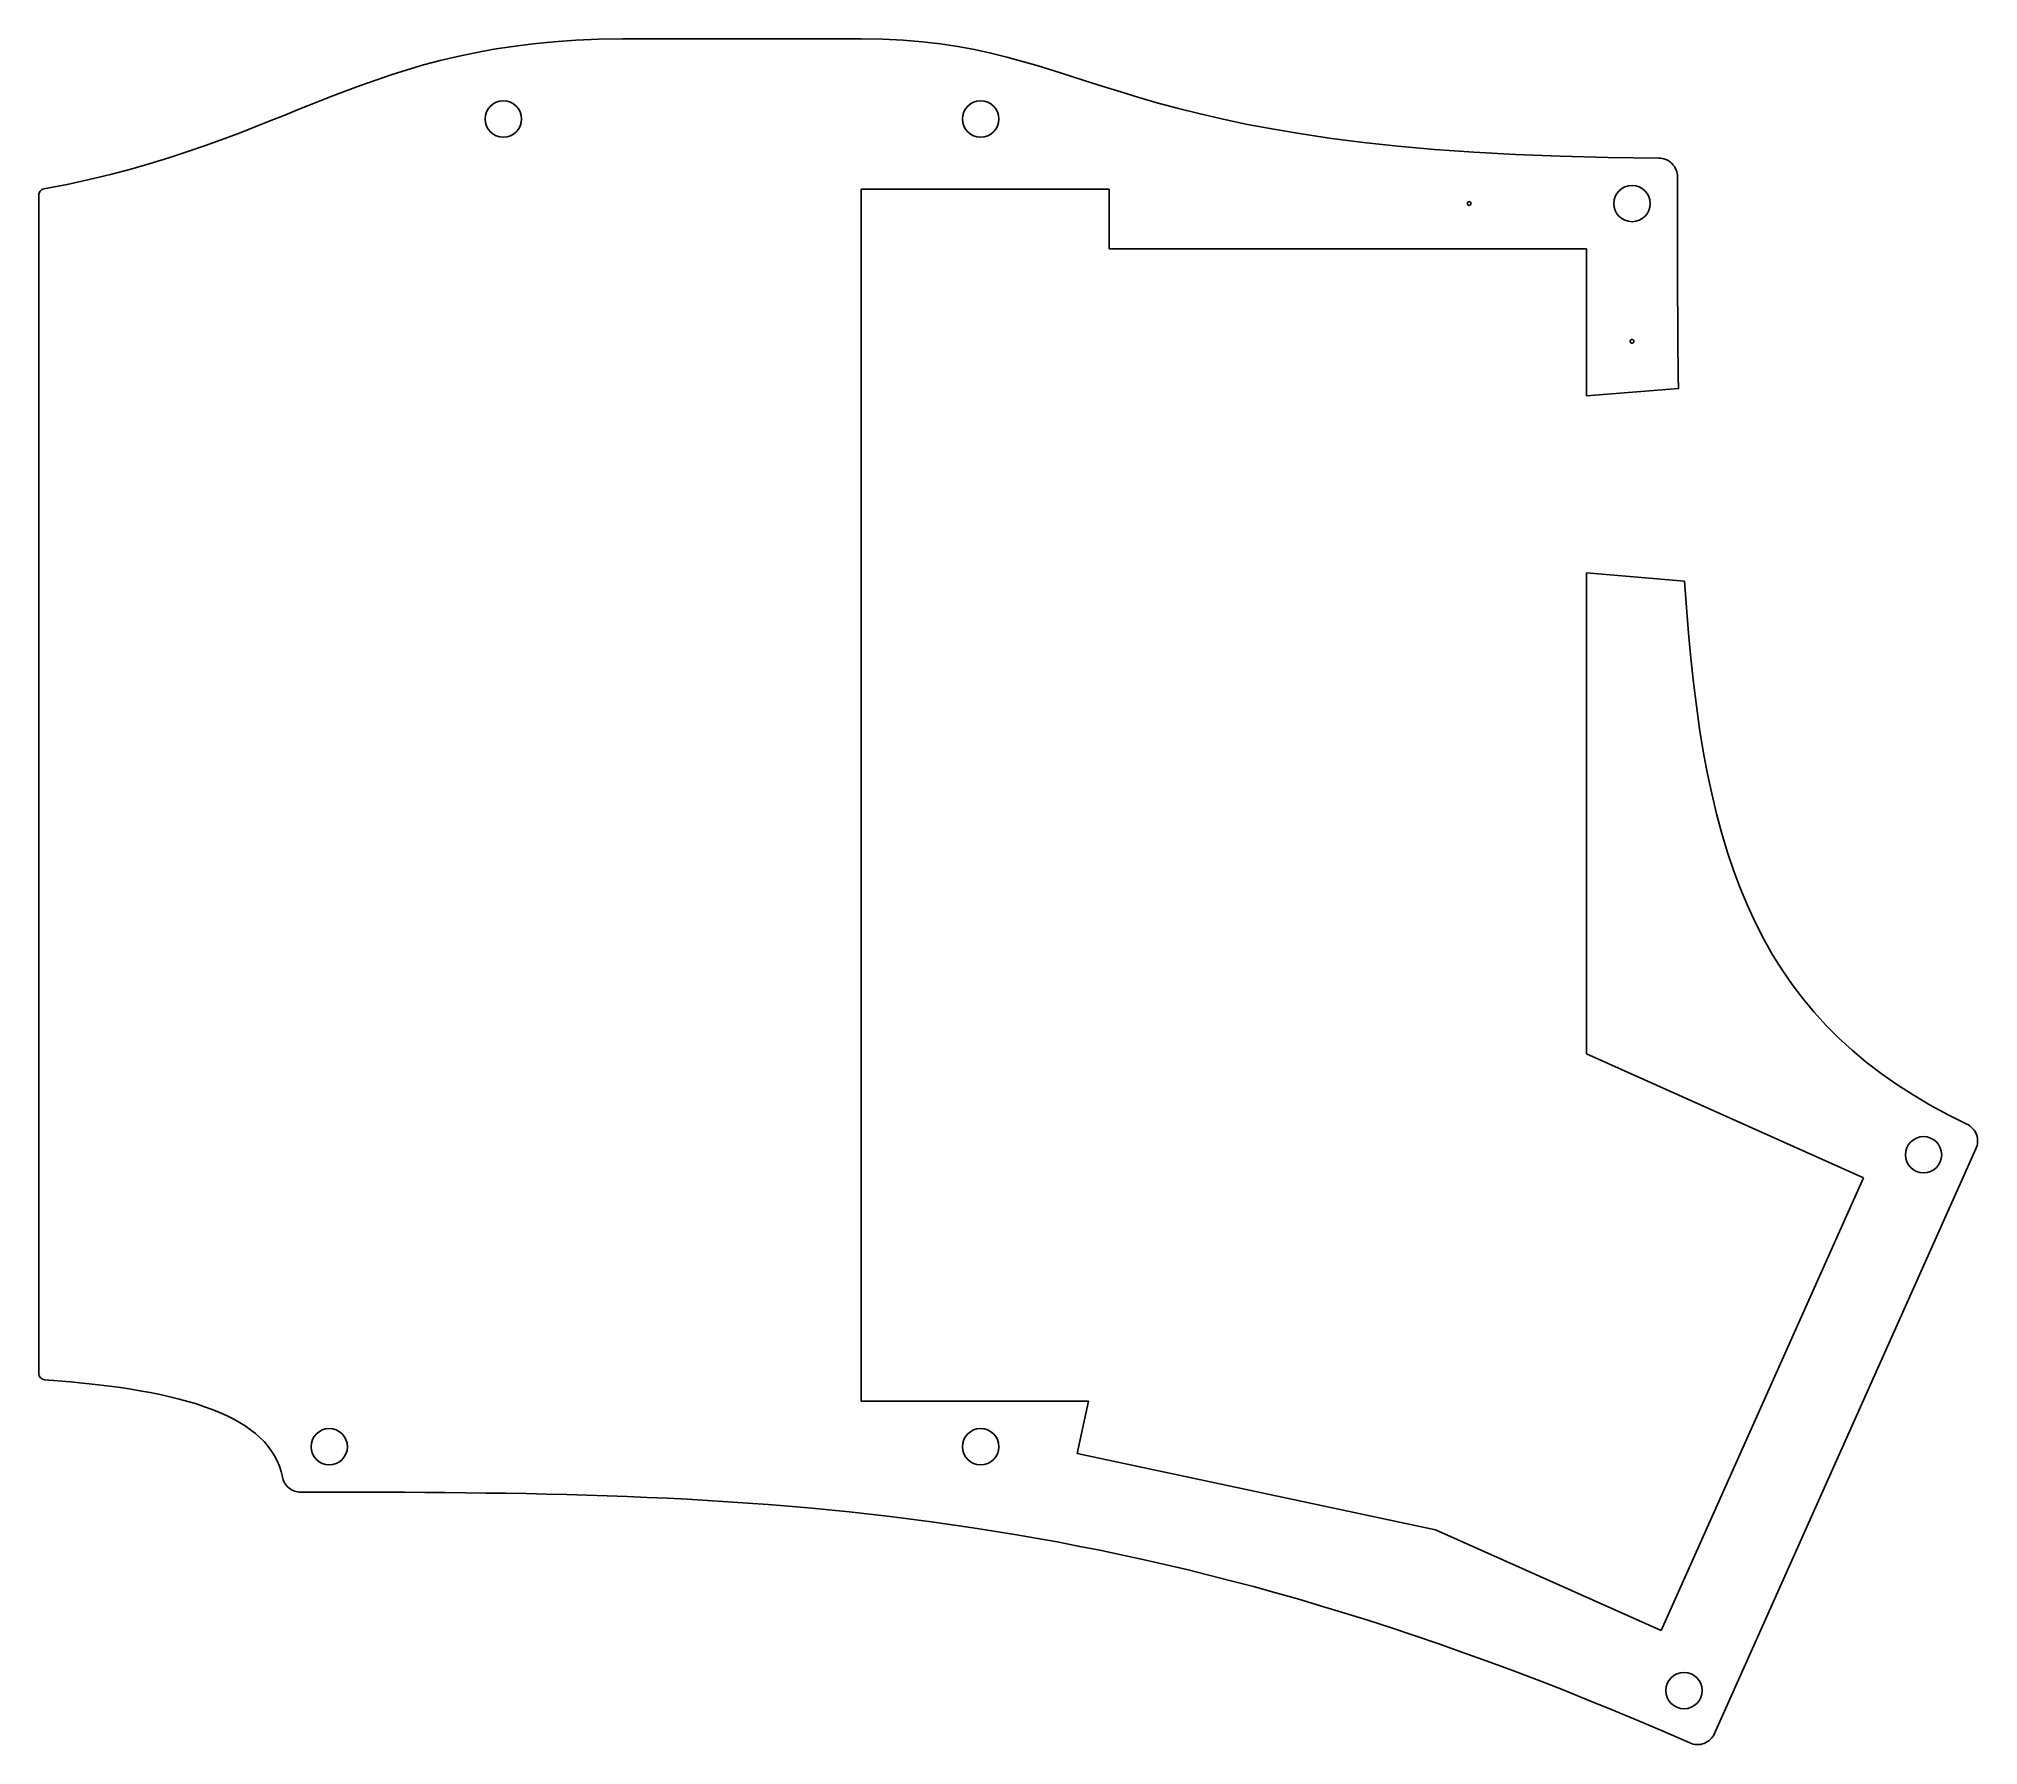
# Model space of a CAD drawing. Extents: x 20 to 175, y -38 to 98.
import ezdxf

# ---------------------------------------------------------------- set-up
doc = ezdxf.new("R2010")
doc.units = 0
doc.layers.add('Body007', color=7, linetype='CONTINUOUS')

msp = doc.modelspace()

# ---------------------------------------------------------------- linework, layer by layer
at = {"layer": 'Body007'}
for p, q in [((85.725, 98.4875, -12), (66.675, 98.4875, -12)), ((66.675, 98.4875, -12), (66.675, 98.4875, -9)), ((66.675, 98.4875, -12), (66.675, 98.4875, -9)), ((85.725, 98.4875, -12), (66.675, 98.4875, -12)), ((85.725, 98.4875, -9), (66.675, 98.4875, -9)), ((85.725, 98.4875, -9), (66.675, 98.4875, -9)), ((85.725, 98.4875, -12), (85.725, 98.4875, -9)), ((85.725, 98.4875, -12), (85.725, 98.4875, -9)), ((58.6, 92.085, -12), (58.6, 92.085, -9)), ((58.6, 92.085, -12), (58.6, 92.085, -9)), ((96.7, 92.085, -12), (96.7, 92.085, -9)), ((96.7, 92.085, -12), (96.7, 92.085, -9)), ((20.0667, -8.05481, -12), (20.0667, 86.0105, -12)), ((20.0667, -8.05481, -12), (20.0667, 86.0105, -12)), ((20.0667, -8.05481, -9), (20.0667, 86.0105, -9)), ((20.0667, -8.05481, -9), (20.0667, 86.0105, -9)), ((85.725, 86.475, -12), (105.525, 86.475, -12)), ((85.725, 86.475, -12), (85.725, -10.275, -12)), ((85.725, 86.475, -12), (105.525, 86.475, -12)), ((105.525, 86.475, -9), (85.725, 86.475, -9)), ((85.725, 86.475, -12), (85.725, 86.475, -9)), ((85.725, 86.475, -12), (85.725, -10.275, -12)), ((85.725, -10.275, -9), (85.725, 86.475, -9)), ((85.725, 86.475, -12), (85.725, 86.475, -9)), ((105.525, 86.475, -9), (85.725, 86.475, -9)), ((85.725, -10.275, -9), (85.725, 86.475, -9)), ((105.525, 86.475, -12), (105.525, 81.7125, -12)), ((105.525, 86.475, -12), (105.525, 81.7125, -12)), ((105.525, 81.7125, -9), (105.525, 86.475, -9)), ((105.525, 86.475, -12), (105.525, 86.475, -9)), ((105.525, 86.475, -12), (105.525, 86.475, -9)), ((105.525, 81.7125, -9), (105.525, 86.475, -9)), ((134.4, 85.3375, -12), (134.4, 85.3375, -9)), ((134.4, 85.3375, -12), (134.4, 85.3375, -9)), ((148.7, 85.3375, -12), (148.7, 85.3375, -9)), ((148.7, 85.3375, -12), (148.7, 85.3375, -9)), ((105.525, 81.7125, -12), (143.625, 81.7125, -12)), ((105.525, 81.7125, -12), (143.625, 81.7125, -12)), ((143.625, 81.7125, -9), (105.525, 81.7125, -9)), ((105.525, 81.7125, -12), (105.525, 81.7125, -9)), ((105.525, 81.7125, -12), (105.525, 81.7125, -9)), ((143.625, 81.7125, -9), (105.525, 81.7125, -9)), ((143.625, 81.7125, -12), (143.625, 69.975, -12)), ((143.625, 81.7125, -12), (143.625, 69.975, -12)), ((143.625, 69.975, -9), (143.625, 81.7125, -9)), ((143.625, 81.7125, -12), (143.625, 81.7125, -9)), ((143.625, 81.7125, -12), (143.625, 81.7125, -9)), ((143.625, 69.975, -9), (143.625, 81.7125, -9)), ((147.4, 74.3375, -12), (147.4, 74.3375, -9)), ((147.4, 74.3375, -12), (147.4, 74.3375, -9)), ((150.948, 70.5852, -12), (143.625, 69.975, -12)), ((150.948, 70.5852, -12), (143.625, 69.975, -12)), ((143.625, 69.975, -9), (150.948, 70.5852, -9)), ((143.625, 69.975, -9), (150.948, 70.5852, -9)), ((143.625, 69.975, -9), (143.625, 69.975, -12)), ((143.625, 69.975, -9), (143.625, 69.975, -12)), ((143.625, 55.85, -12), (151.451, 55.1978, -12)), ((143.625, 55.85, -12), (143.625, 17.4575, -12)), ((143.625, 55.85, -12), (151.451, 55.1978, -12)), ((151.451, 55.1978, -9), (143.625, 55.85, -9)), ((143.625, 55.85, -12), (143.625, 55.85, -9)), ((143.625, 55.85, -12), (143.625, 17.4575, -12)), ((143.625, 17.4575, -9), (143.625, 55.85, -9)), ((143.625, 55.85, -12), (143.625, 55.85, -9)), ((151.451, 55.1978, -9), (143.625, 55.85, -9)), ((143.625, 17.4575, -9), (143.625, 55.85, -9)), ((143.625, 17.4575, -12), (165.733, 7.57485, -12)), ((143.625, 17.4575, -12), (143.625, 17.4575, -9)), ((143.625, 17.4575, -12), (165.733, 7.57485, -12)), ((165.733, 7.57485, -9), (143.625, 17.4575, -9)), ((143.625, 17.4575, -12), (143.625, 17.4575, -9)), ((165.733, 7.57485, -9), (143.625, 17.4575, -9)), ((153.842, -36.7889, -12), (174.706, 9.88355, -12)), ((153.842, -36.7889, -12), (174.706, 9.88355, -12)), ((153.842, -36.7889, -9), (174.706, 9.88355, -9)), ((153.842, -36.7889, -9), (174.706, 9.88355, -9)), ((171.971, 9.40487, -12), (171.971, 9.40487, -9)), ((171.971, 9.40487, -12), (171.971, 9.40487, -9)), ((165.733, 7.57485, -12), (149.572, -28.5774, -12)), ((165.733, 7.57485, -12), (149.572, -28.5774, -12)), ((149.572, -28.5774, -9), (165.733, 7.57485, -9)), ((149.572, -28.5774, -9), (165.733, 7.57485, -9)), ((165.733, 7.57485, -12), (165.733, 7.57485, -9)), ((165.733, 7.57485, -12), (165.733, 7.57485, -9)), ((103.849, -10.275, -12), (85.725, -10.275, -12)), ((85.725, -10.275, -12), (85.725, -10.275, -9)), ((103.849, -10.275, -12), (85.725, -10.275, -12)), ((85.725, -10.275, -12), (85.725, -10.275, -9)), ((85.725, -10.275, -9), (103.849, -10.275, -9)), ((85.725, -10.275, -9), (103.849, -10.275, -9)), ((102.962, -14.4489, -12), (103.849, -10.275, -12)), ((102.962, -14.4489, -12), (103.849, -10.275, -12)), ((103.849, -10.275, -9), (102.962, -14.4489, -9)), ((103.849, -10.275, -9), (102.962, -14.4489, -9)), ((103.849, -10.275, -12), (103.849, -10.275, -9)), ((103.849, -10.275, -12), (103.849, -10.275, -9)), ((44.7, -13.9, -12), (44.7, -13.9, -9)), ((44.7, -13.9, -12), (44.7, -13.9, -9)), ((96.7, -13.9, -12), (96.7, -13.9, -9)), ((96.7, -13.9, -12), (96.7, -13.9, -9)), ((131.568, -20.5294, -12), (102.962, -14.4489, -12)), ((131.568, -20.5294, -12), (102.962, -14.4489, -12)), ((102.962, -14.4489, -12), (102.962, -14.4489, -9)), ((102.962, -14.4489, -9), (131.568, -20.5294, -9)), ((102.962, -14.4489, -12), (102.962, -14.4489, -9)), ((102.962, -14.4489, -9), (131.568, -20.5294, -9)), ((149.572, -28.5774, -12), (131.568, -20.5294, -12)), ((149.572, -28.5774, -12), (131.568, -20.5294, -12)), ((131.568, -20.5294, -12), (131.568, -20.5294, -9)), ((131.568, -20.5294, -9), (149.572, -28.5774, -9)), ((131.568, -20.5294, -12), (131.568, -20.5294, -9)), ((131.568, -20.5294, -9), (149.572, -28.5774, -9)), ((149.572, -28.5774, -12), (149.572, -28.5774, -9)), ((149.572, -28.5774, -12), (149.572, -28.5774, -9)), ((152.852, -33.3662, -12), (152.852, -33.3662, -9)), ((152.852, -33.3662, -12), (152.852, -33.3662, -9))]:
    msp.add_line(p, q, dxfattribs=at)
for centre, radius in [((57.15, 92.085), 1.45), ((57.15, 92.085), 1.45), ((57.15, 92.085), 1.45), ((57.15, 92.085), 1.45), ((95.25, 92.085), 1.45), ((95.25, 92.085), 1.45), ((95.25, 92.085), 1.45), ((95.25, 92.085), 1.45), ((147.25, 85.3375), 1.45), ((147.25, 85.3375), 1.45), ((147.25, 85.3375), 1.45), ((147.25, 85.3375), 1.45), ((134.25, 85.3375), 0.15), ((134.25, 85.3375), 0.15), ((134.25, 85.3375), 0.15), ((134.25, 85.3375), 0.15), ((147.25, 74.3375), 0.15), ((147.25, 74.3375), 0.15), ((147.25, 74.3375), 0.15), ((147.25, 74.3375), 0.15), ((170.521, 9.40487), 1.45), ((170.521, 9.40487), 1.45), ((170.521, 9.40487), 1.45), ((170.521, 9.40487), 1.45), ((43.25, -13.9), 1.45), ((43.25, -13.9), 1.45), ((43.25, -13.9), 1.45), ((43.25, -13.9), 1.45), ((95.25, -13.9), 1.45), ((95.25, -13.9), 1.45), ((95.25, -13.9), 1.45), ((95.25, -13.9), 1.45), ((151.402, -33.3662), 1.45), ((151.402, -33.3662), 1.45), ((151.402, -33.3662), 1.45), ((151.402, -33.3662), 1.45)]:
    msp.add_circle(centre, radius, dxfattribs=at)
for points, degree in [([(66.675, 98.4875, -12), (45.7816, 98.3355, -12), (40.6833, 90.2513, -12), (20.4755, 86.5021, -12)], 3), ([(66.675, 98.4875, -12), (45.7816, 98.3355, -12), (40.6833, 90.2513, -12), (20.4755, 86.5021, -12)], 3), ([(66.675, 98.4875, -9), (45.7816, 98.3355, -9), (40.6833, 90.2513, -9), (20.4755, 86.5021, -9)], 3), ([(66.675, 98.4875, -9), (45.7816, 98.3355, -9), (40.6833, 90.2513, -9), (20.4755, 86.5021, -9)], 3), ([(85.725, 98.4875, -12), (104.567, 98.4875, -12), (104.773, 89.1693, -12), (149.382, 88.9659, -12)], 3), ([(85.725, 98.4875, -12), (104.567, 98.4875, -12), (104.773, 89.1693, -12), (149.382, 88.9659, -12)], 3), ([(85.725, 98.4875, -9), (104.567, 98.4875, -9), (104.773, 89.1693, -9), (149.382, 88.9659, -9)], 3), ([(85.725, 98.4875, -9), (104.567, 98.4875, -9), (104.773, 89.1693, -9), (149.382, 88.9659, -9)], 3), ([(149.382, 88.9659, -12), (149.382, 88.9659, -9)], 1), ([(149.382, 88.9659, -12), (149.382, 88.9659, -9)], 1), ([(150.875, 87.466, -12), (150.875, 81.4046, -12), (150.881, 75.79, -12), (150.948, 70.5852, -12)], 3), ([(150.875, 87.466, -12), (150.875, 87.466, -9)], 1), ([(150.875, 87.466, -12), (150.875, 81.4046, -12), (150.881, 75.79, -12), (150.948, 70.5852, -12)], 3), ([(150.875, 87.466, -12), (150.875, 87.466, -9)], 1), ([(150.875, 87.466, -9), (150.875, 81.4046, -9), (150.881, 75.79, -9), (150.948, 70.5852, -9)], 3), ([(150.875, 87.466, -9), (150.875, 81.4046, -9), (150.881, 75.79, -9), (150.948, 70.5852, -9)], 3), ([(20.0667, 86.0105, -12), (20.0667, 86.0105, -9)], 1), ([(20.0667, 86.0105, -12), (20.0667, 86.0105, -9)], 1), ([(20.4755, 86.5021, -12), (20.4755, 86.5021, -9)], 1), ([(20.4755, 86.5021, -12), (20.4755, 86.5021, -9)], 1), ([(150.948, 70.5852, -9), (150.948, 70.5852, -12)], 1), ([(150.948, 70.5852, -9), (150.948, 70.5852, -12)], 1), ([(151.451, 55.1978, -12), (152.848, 32.3957, -12), (157.627, 19.6916, -12), (173.985, 11.8483, -12)], 3), ([(151.451, 55.1978, -12), (152.848, 32.3957, -12), (157.627, 19.6916, -12), (173.985, 11.8483, -12)], 3), ([(151.451, 55.1978, -9), (151.451, 55.1978, -12)], 1), ([(151.451, 55.1978, -9), (152.848, 32.3957, -9), (157.627, 19.6916, -9), (173.985, 11.8483, -9)], 3), ([(151.451, 55.1978, -9), (151.451, 55.1978, -12)], 1), ([(151.451, 55.1978, -9), (152.848, 32.3957, -9), (157.627, 19.6916, -9), (173.985, 11.8483, -9)], 3), ([(173.985, 11.8483, -12), (173.985, 11.8483, -9)], 1), ([(173.985, 11.8483, -12), (173.985, 11.8483, -9)], 1), ([(174.706, 9.88355, -12), (174.706, 9.88355, -9)], 1), ([(174.706, 9.88355, -12), (174.706, 9.88355, -9)], 1), ([(20.0667, -8.05481, -12), (20.0667, -8.05481, -9)], 1), ([(20.0667, -8.05481, -12), (20.0667, -8.05481, -9)], 1), ([(20.5312, -8.55356, -12), (31.8569, -9.35799, -12), (38.5752, -11.497, -12), (39.5118, -16.3115, -12)], 3), ([(20.5312, -8.55356, -12), (31.8569, -9.35799, -12), (38.5752, -11.497, -12), (39.5118, -16.3115, -12)], 3), ([(20.5312, -8.55356, -12), (20.5312, -8.55356, -9)], 1), ([(20.5312, -8.55356, -9), (31.8569, -9.35799, -9), (38.5752, -11.497, -9), (39.5118, -16.3115, -9)], 3), ([(20.5312, -8.55356, -12), (20.5312, -8.55356, -9)], 1), ([(20.5312, -8.55356, -9), (31.8569, -9.35799, -9), (38.5752, -11.497, -9), (39.5118, -16.3115, -9)], 3), ([(39.5118, -16.3115, -12), (39.5118, -16.3115, -9)], 1), ([(39.5118, -16.3115, -12), (39.5118, -16.3115, -9)], 1), ([(151.868, -37.5492, -12), (107.04, -17.776, -12), (76.6087, -17.5281, -12), (40.9841, -17.525, -12)], 3), ([(40.9841, -17.525, -12), (40.9841, -17.525, -9)], 1), ([(151.868, -37.5492, -12), (107.04, -17.776, -12), (76.6087, -17.5281, -12), (40.9841, -17.525, -12)], 3), ([(40.9841, -17.525, -12), (40.9841, -17.525, -9)], 1), ([(151.868, -37.5492, -9), (107.04, -17.776, -9), (76.6087, -17.5281, -9), (40.9841, -17.525, -9)], 3), ([(151.868, -37.5492, -9), (107.04, -17.776, -9), (76.6087, -17.5281, -9), (40.9841, -17.525, -9)], 3), ([(153.842, -36.7889, -12), (153.842, -36.7889, -9)], 1), ([(153.842, -36.7889, -12), (153.842, -36.7889, -9)], 1), ([(151.868, -37.5492, -12), (151.868, -37.5492, -9)], 1), ([(151.868, -37.5492, -12), (151.868, -37.5492, -9)], 1)]:
    msp.add_open_spline(points, degree=degree, dxfattribs=at)
for points, knots in [([(149.382, 88.9659, -12), (149.748, 88.968, -12), (150.153, 88.8147, -12), (150.438, 88.5242, -12), (150.727, 88.2381, -12), (150.879, 87.8318, -12), (150.875, 87.466, -12)], [0, 0, 0, 0, 0.499992, 0.499992, 0.499992, 1, 1, 1, 1]), ([(149.382, 88.9659, -12), (149.748, 88.968, -12), (150.153, 88.8147, -12), (150.438, 88.5242, -12), (150.727, 88.2381, -12), (150.879, 87.8318, -12), (150.875, 87.466, -12)], [0, 0, 0, 0, 0.499992, 0.499992, 0.499992, 1, 1, 1, 1]), ([(149.382, 88.9659, -9), (149.748, 88.968, -9), (150.153, 88.8147, -9), (150.438, 88.5242, -9), (150.727, 88.2381, -9), (150.879, 87.8318, -9), (150.875, 87.466, -9)], [0, 0, 0, 0, 0.499992, 0.499992, 0.499992, 1, 1, 1, 1]), ([(149.382, 88.9659, -9), (149.748, 88.968, -9), (150.153, 88.8147, -9), (150.438, 88.5242, -9), (150.727, 88.2381, -9), (150.879, 87.8318, -9), (150.875, 87.466, -9)], [0, 0, 0, 0, 0.499992, 0.499992, 0.499992, 1, 1, 1, 1]), ([(20.0667, 86.0105, -12), (20.0657, 86.1172, -12), (20.1043, 86.2377, -12), (20.1822, 86.3302, -12), (20.2589, 86.4237, -12), (20.3704, 86.4836, -12), (20.4755, 86.5021, -12)], [0, 0, 0, 0, 0.5, 0.5, 0.5, 1, 1, 1, 1]), ([(20.0667, 86.0105, -12), (20.0657, 86.1172, -12), (20.1043, 86.2377, -12), (20.1822, 86.3302, -12), (20.2589, 86.4237, -12), (20.3704, 86.4836, -12), (20.4755, 86.5021, -12)], [0, 0, 0, 0, 0.5, 0.5, 0.5, 1, 1, 1, 1]), ([(20.0667, 86.0105, -9), (20.0657, 86.1172, -9), (20.1043, 86.2377, -9), (20.1822, 86.3302, -9), (20.2589, 86.4237, -9), (20.3704, 86.4836, -9), (20.4755, 86.5021, -9)], [0, 0, 0, 0, 0.5, 0.5, 0.5, 1, 1, 1, 1]), ([(20.0667, 86.0105, -9), (20.0657, 86.1172, -9), (20.1043, 86.2377, -9), (20.1822, 86.3302, -9), (20.2589, 86.4237, -9), (20.3704, 86.4836, -9), (20.4755, 86.5021, -9)], [0, 0, 0, 0, 0.5, 0.5, 0.5, 1, 1, 1, 1]), ([(174.706, 9.88355, -12), (174.857, 10.2118, -12), (174.886, 10.6372, -12), (174.745, 11.0124, -12), (174.61, 11.3896, -12), (174.312, 11.6954, -12), (173.985, 11.8483, -12)], [0, 0, 0, 0, 0.500007, 0.500007, 0.500007, 1, 1, 1, 1]), ([(174.706, 9.88355, -12), (174.857, 10.2118, -12), (174.886, 10.6372, -12), (174.745, 11.0124, -12), (174.61, 11.3896, -12), (174.312, 11.6954, -12), (173.985, 11.8483, -12)], [0, 0, 0, 0, 0.500007, 0.500007, 0.500007, 1, 1, 1, 1]), ([(174.706, 9.88355, -9), (174.857, 10.2118, -9), (174.886, 10.6372, -9), (174.745, 11.0124, -9), (174.61, 11.3896, -9), (174.312, 11.6954, -9), (173.985, 11.8483, -9)], [0, 0, 0, 0, 0.500007, 0.500007, 0.500007, 1, 1, 1, 1]), ([(174.706, 9.88355, -9), (174.857, 10.2118, -9), (174.886, 10.6372, -9), (174.745, 11.0124, -9), (174.61, 11.3896, -9), (174.312, 11.6954, -9), (173.985, 11.8483, -9)], [0, 0, 0, 0, 0.500007, 0.500007, 0.500007, 1, 1, 1, 1]), ([(20.5312, -8.55356, -12), (20.4177, -8.5468, -12), (20.2899, -8.49277, -12), (20.2008, -8.39561, -12), (20.1102, -8.29986, -12), (20.0654, -8.16859, -12), (20.0667, -8.05481, -12)], [0, 0, 0, 0, 0.5, 0.5, 0.5, 1, 1, 1, 1]), ([(20.5312, -8.55356, -12), (20.4177, -8.5468, -12), (20.2899, -8.49277, -12), (20.2008, -8.39561, -12), (20.1102, -8.29986, -12), (20.0654, -8.16859, -12), (20.0667, -8.05481, -12)], [0, 0, 0, 0, 0.5, 0.5, 0.5, 1, 1, 1, 1]), ([(20.5312, -8.55356, -9), (20.4177, -8.5468, -9), (20.2899, -8.49277, -9), (20.2008, -8.39561, -9), (20.1102, -8.29986, -9), (20.0654, -8.16859, -9), (20.0667, -8.05481, -9)], [0, 0, 0, 0, 0.5, 0.5, 0.5, 1, 1, 1, 1]), ([(20.5312, -8.55356, -9), (20.4177, -8.5468, -9), (20.2899, -8.49277, -9), (20.2008, -8.39561, -9), (20.1102, -8.29986, -9), (20.0654, -8.16859, -9), (20.0667, -8.05481, -9)], [0, 0, 0, 0, 0.5, 0.5, 0.5, 1, 1, 1, 1]), ([(40.9841, -17.525, -12), (40.6584, -17.5274, -12), (40.3032, -17.4103, -12), (40.0301, -17.1825, -12), (39.7545, -16.9579, -12), (39.5717, -16.6316, -12), (39.5118, -16.3115, -12)], [0, 0, 0, 0, 0.5, 0.5, 0.5, 1, 1, 1, 1]), ([(40.9841, -17.525, -12), (40.6584, -17.5274, -12), (40.3032, -17.4103, -12), (40.0301, -17.1825, -12), (39.7545, -16.9579, -12), (39.5717, -16.6316, -12), (39.5118, -16.3115, -12)], [0, 0, 0, 0, 0.5, 0.5, 0.5, 1, 1, 1, 1]), ([(40.9841, -17.525, -9), (40.6584, -17.5274, -9), (40.3032, -17.4103, -9), (40.0301, -17.1825, -9), (39.7545, -16.9579, -9), (39.5717, -16.6316, -9), (39.5118, -16.3115, -9)], [0, 0, 0, 0, 0.5, 0.5, 0.5, 1, 1, 1, 1]), ([(40.9841, -17.525, -9), (40.6584, -17.5274, -9), (40.3032, -17.4103, -9), (40.0301, -17.1825, -9), (39.7545, -16.9579, -9), (39.5717, -16.6316, -9), (39.5118, -16.3115, -9)], [0, 0, 0, 0, 0.5, 0.5, 0.5, 1, 1, 1, 1]), ([(153.842, -36.7889, -12), (153.697, -37.1244, -12), (153.393, -37.4334, -12), (153.012, -37.5766, -12), (152.634, -37.7257, -12), (152.201, -37.7003, -12), (151.868, -37.5492, -12)], [0, 0, 0, 0, 0.499992, 0.499992, 0.499992, 1, 1, 1, 1]), ([(153.842, -36.7889, -12), (153.697, -37.1244, -12), (153.393, -37.4334, -12), (153.012, -37.5766, -12), (152.634, -37.7257, -12), (152.201, -37.7003, -12), (151.868, -37.5492, -12)], [0, 0, 0, 0, 0.499992, 0.499992, 0.499992, 1, 1, 1, 1]), ([(153.842, -36.7889, -9), (153.697, -37.1244, -9), (153.393, -37.4334, -9), (153.012, -37.5766, -9), (152.634, -37.7257, -9), (152.201, -37.7003, -9), (151.868, -37.5492, -9)], [0, 0, 0, 0, 0.499992, 0.499992, 0.499992, 1, 1, 1, 1]), ([(153.842, -36.7889, -9), (153.697, -37.1244, -9), (153.393, -37.4334, -9), (153.012, -37.5766, -9), (152.634, -37.7257, -9), (152.201, -37.7003, -9), (151.868, -37.5492, -9)], [0, 0, 0, 0, 0.499992, 0.499992, 0.499992, 1, 1, 1, 1])]:
    msp.add_open_spline(points, degree=3, knots=knots, dxfattribs=at)

doc.saveas('drawing.dxf')
